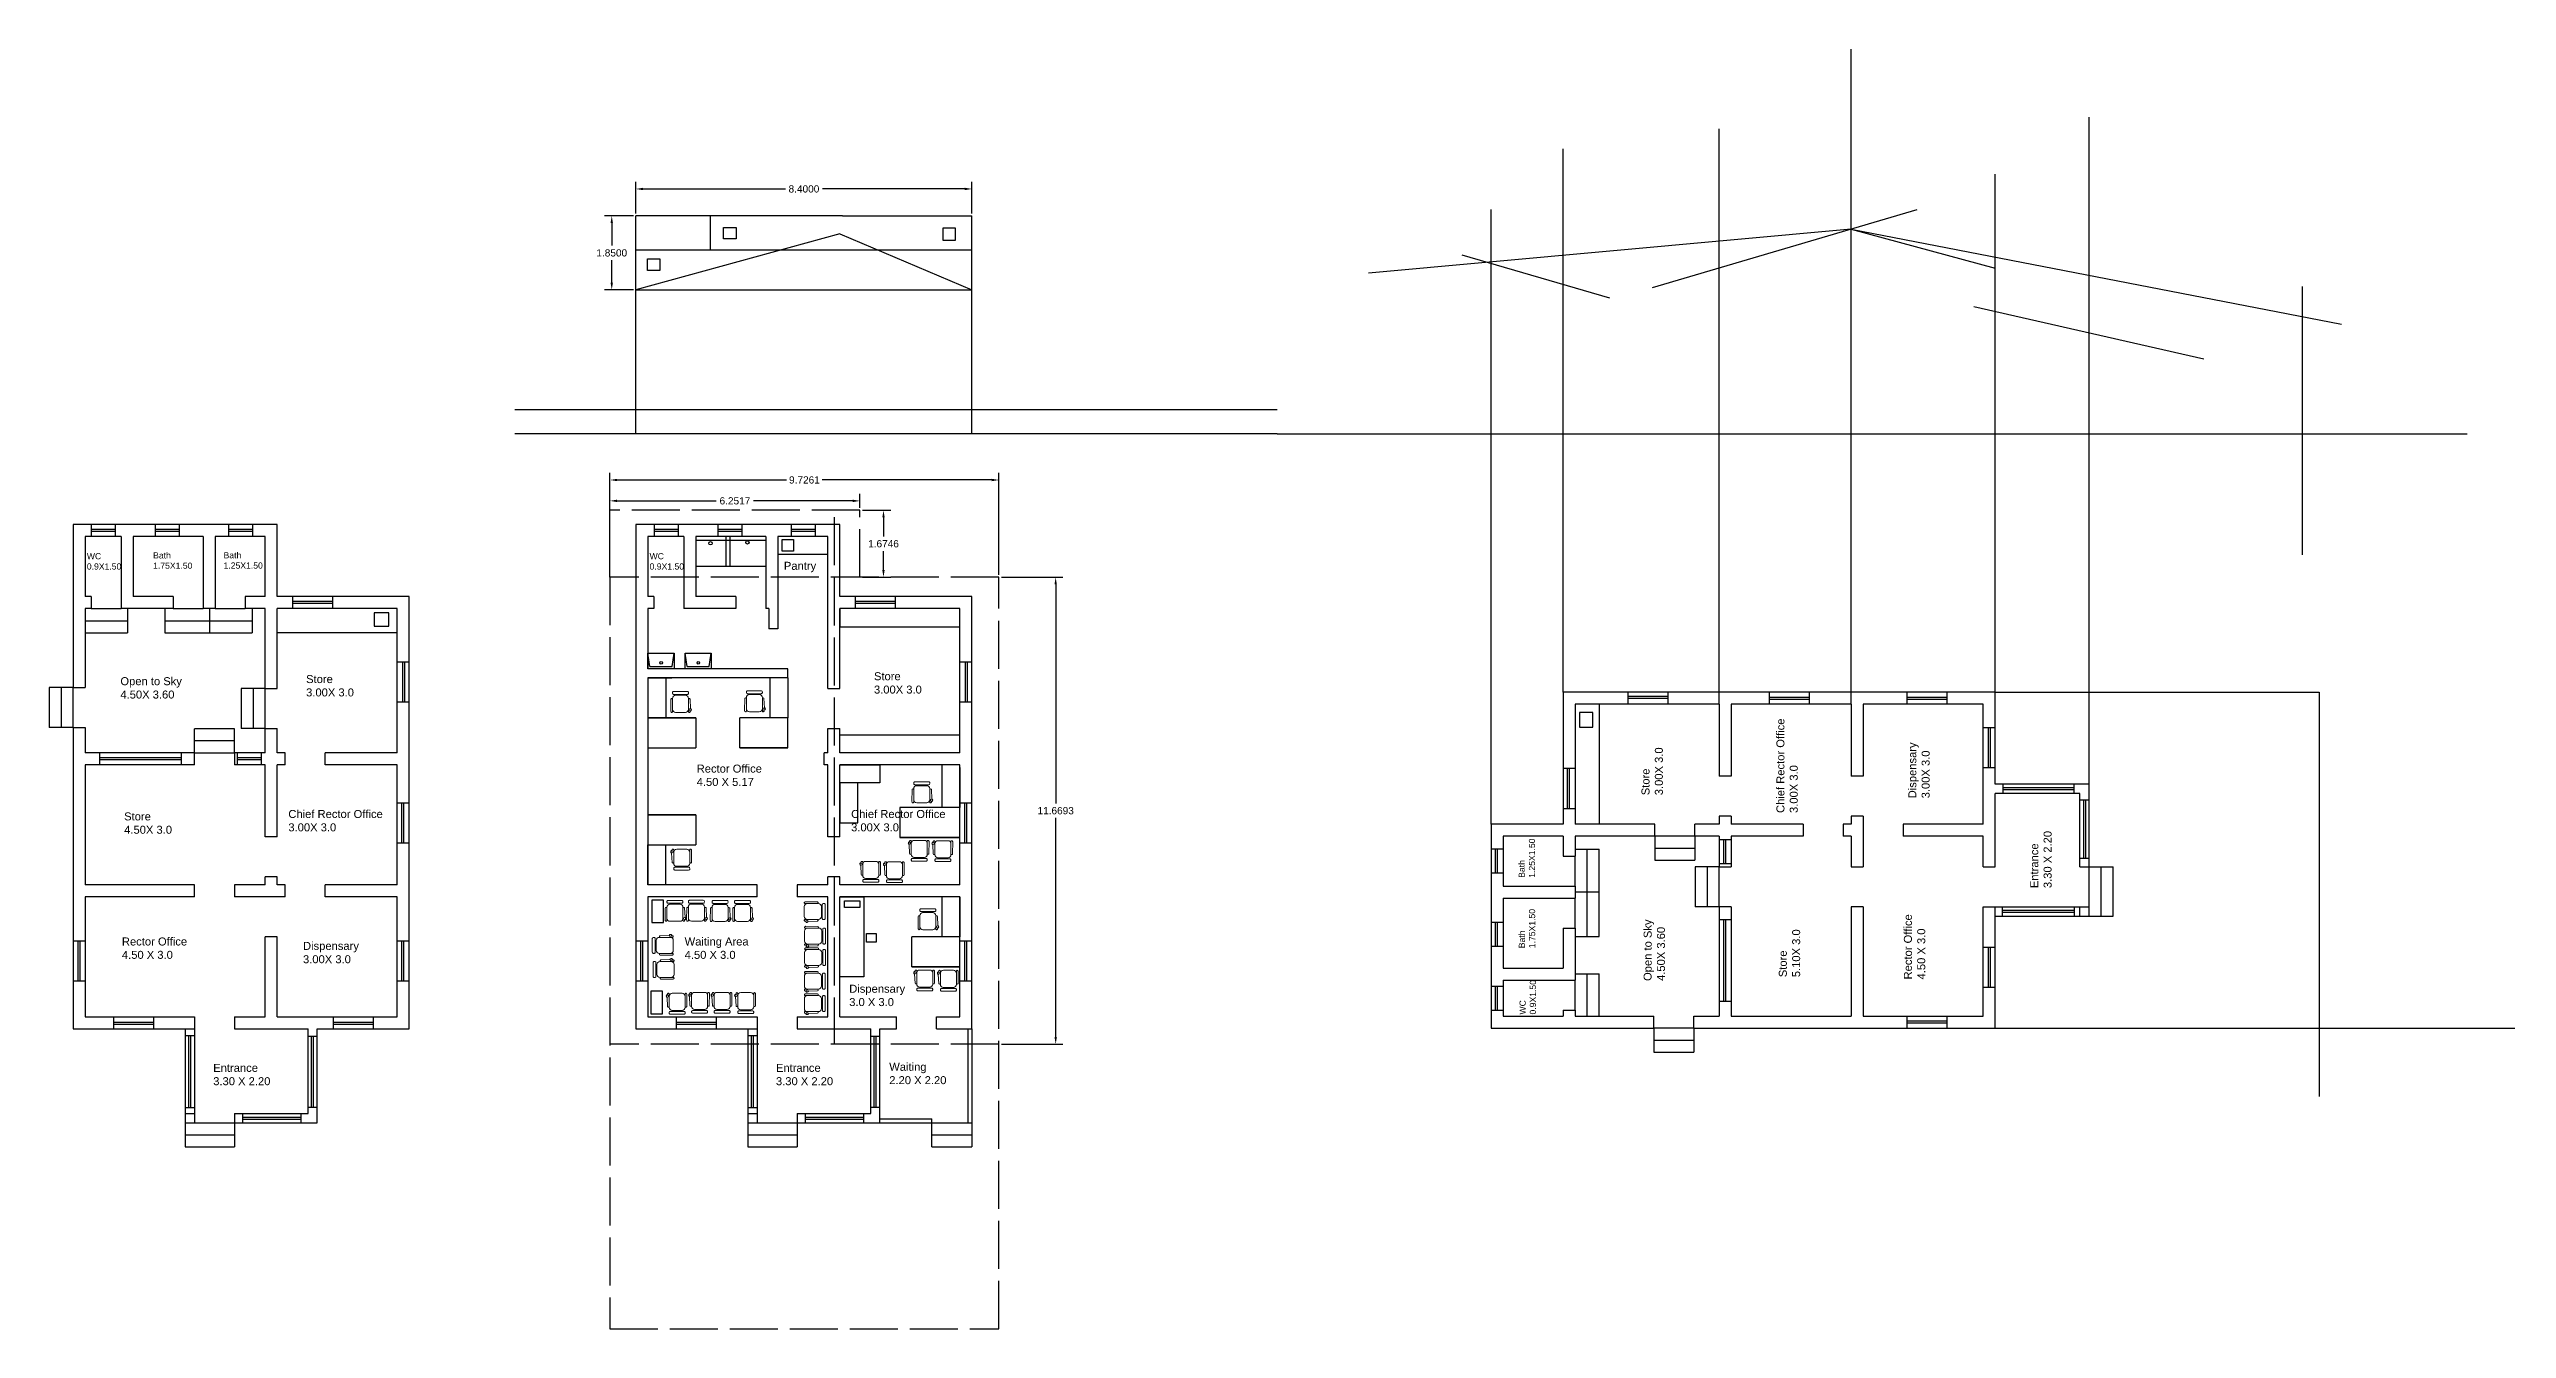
# Model space of a CAD drawing. Header units: inches. Extents: x 3 to 200, y -19 to 31.
# Drawn here: x 2.7 to 64.2, y -0.6 to 31.4 of the extents above; entities that cross this region are included whole.
import ezdxf

# ---------------------------------------------------------------- set-up
doc = ezdxf.new("R2010")
doc.units = ezdxf.units.IN
doc.header["$MEASUREMENT"] = 0
doc.linetypes.add('ACAD_ISO02W100', pattern=[15, 12, -3])
doc.layers.add('FUR', color=32, linetype='Continuous', lineweight=18)
doc.layers.add('FURN', color=10, linetype='Continuous', lineweight=9)
doc.styles.get("Standard").update_dxf_attribs({"font": 'arial.ttf'})
doc.dimstyles.get("Standard").update_dxf_attribs({"dimtxt": 0.18, "dimasz": 0.18, "dimexe": 0.18, "dimexo": 0.0625, "dimgap": 0.09, "dimtad": 0, "dimtih": 1, "dimtoh": 1, "dimdec": 4, "dimzin": 0, "dimdsep": 46, "dimtxsty": 'Standard', "dimcen": 0.09, "dimadec": 0, "dimazin": 0, "dimtfac": 1, "dimtdec": 4, "dimtofl": 0, "dimtmove": 0, "dimatfit": 3, "dimfxl": 1, "dimtolj": 1, "dimtzin": 0, "dimarcsym": 0})

# ---------------------------------------------------------------- blocks, each defined once
blk = doc.blocks.new('*D2')
at = {"color": 0, "linetype": 'ACAD_ISO02W100', "lineweight": -2}
for p, q in [((17.337, 27.205), (16.616, 27.205)), ((16.796, 27.025), (16.796, 26.462)), ((16.796, 25.535), (16.796, 26.098)), ((17.337, 25.355), (16.616, 25.355))]:
    blk.add_line(p, q, dxfattribs=at)
at = {"color": 0, "linetype": 'ACAD_ISO02W100'}
for points in [[(16.766, 27.025), (16.826, 27.025), (16.796, 27.205)], [(16.766, 25.535), (16.826, 25.535), (16.796, 25.355)]]:
    blk.add_solid(points, dxfattribs=at)
at = {"layer": 'Defpoints', "color": 0, "linetype": 'ACAD_ISO02W100'}
for p in [(16.796, 27.205), (17.4, 27.205), (17.4, 25.355)]:
    blk.add_point(p, dxfattribs=at)
at = {"color": 0, "linetype": 'ACAD_ISO02W100', "insert": (16.796, 26.28), "char_height": 0.18, "attachment_point": 5}
blk.add_mtext('\\A1;1.8500', dxfattribs=at)
blk = doc.blocks.new('CINE CHAIR')
at = {"layer": 'FUR', "color": 48, "lineweight": 0}
for p, q in [((448043.776, 57308.306), (448043.8, 57308.306)), ((448043.776, 57308.058), (448043.8, 57308.058))]:
    blk.add_line(p, q, dxfattribs=at)
blk.add_lwpolyline([(448043.45, 57308.434), (448043.678, 57308.423, -0.388092), (448043.695, 57308.404), (448043.695, 57308.401, -0.414214), (448043.676, 57308.382), (448043.367, 57308.382, -0.414214), (448043.348, 57308.401), (448043.348, 57308.404, -0.491313), (448043.377, 57308.423), (448043.384, 57308.436)], format="xyb", dxfattribs=at)
for points in [[(448043.424, 57308.382), (448043.7, 57308.382, -0.414214), (448043.776, 57308.306), (448043.776, 57308.058, -0.414214), (448043.7, 57307.982), (448043.424, 57307.982, -0.414214), (448043.348, 57308.058), (448043.348, 57308.306, -0.414214)], [(448043.828, 57308.382), (448043.842, 57308.382, -0.414214), (448043.871, 57308.353), (448043.871, 57308.01, -0.414214), (448043.842, 57307.982), (448043.828, 57307.982, -0.414214), (448043.8, 57308.01), (448043.8, 57308.353, -0.414214)], [(448043.379, 57307.938), (448043.678, 57307.94, 0.393133), (448043.695, 57307.959), (448043.695, 57307.963, 0.414214), (448043.676, 57307.982), (448043.367, 57307.982, 0.414214), (448043.348, 57307.963), (448043.348, 57307.966, 0.435766)]]:
    blk.add_lwpolyline(points, format="xyb", close=True, dxfattribs=at)
blk.add_circle((448043.417, 57308.422), 0.0249, dxfattribs=at)
blk.add_arc((448043.417, 57308.422), 0.0356, 19.66282, 156.94942, dxfattribs=at)
blk = doc.blocks.new('*D17')
at = {"color": 0, "linetype": 'ACAD_ISO02W100', "lineweight": -2}
for p, q in [((17.4, 27.267), (17.4, 28.059)), ((17.58, 27.879), (21.136, 27.879)), ((25.62, 27.879), (22.063, 27.879)), ((25.8, 27.267), (25.8, 28.059))]:
    blk.add_line(p, q, dxfattribs=at)
at = {"color": 0, "linetype": 'ACAD_ISO02W100'}
for points in [[(17.58, 27.909), (17.58, 27.849), (17.4, 27.879)], [(25.62, 27.909), (25.62, 27.849), (25.8, 27.879)]]:
    blk.add_solid(points, dxfattribs=at)
at = {"layer": 'Defpoints', "color": 0, "linetype": 'ACAD_ISO02W100'}
for p in [(25.8, 27.879), (17.4, 27.205), (25.8, 27.205)]:
    blk.add_point(p, dxfattribs=at)
at = {"color": 0, "linetype": 'ACAD_ISO02W100', "insert": (21.6, 27.879), "char_height": 0.18, "attachment_point": 5}
blk.add_mtext('\\A1;8.4000', dxfattribs=at)
blk = doc.blocks.new('*D18')
at = {"color": 0, "linetype": 'ACAD_ISO02W100', "lineweight": -2}
for p, q in [((16.749, 18.236), (16.749, 20.785)), ((16.929, 20.605), (21.166, 20.605)), ((26.295, 20.605), (22.058, 20.605)), ((26.475, 18.236), (26.475, 20.785))]:
    blk.add_line(p, q, dxfattribs=at)
at = {"color": 0, "linetype": 'ACAD_ISO02W100'}
for points in [[(16.929, 20.635), (16.929, 20.575), (16.749, 20.605)], [(26.295, 20.635), (26.295, 20.575), (26.475, 20.605)]]:
    blk.add_solid(points, dxfattribs=at)
at = {"layer": 'Defpoints', "color": 0, "linetype": 'ACAD_ISO02W100'}
for p in [(26.475, 20.605), (16.749, 18.174), (26.475, 18.174)]:
    blk.add_point(p, dxfattribs=at)
at = {"color": 0, "linetype": 'ACAD_ISO02W100', "insert": (21.612, 20.605), "char_height": 0.18, "attachment_point": 5}
blk.add_mtext('\\A1;9.7261', dxfattribs=at)
blk = doc.blocks.new('*D19')
at = {"color": 0, "linetype": 'ACAD_ISO02W100', "lineweight": -2}
for p, q in [((26.537, 18.174), (28.072, 18.174)), ((27.892, 17.994), (27.892, 12.521)), ((27.892, 6.685), (27.892, 12.157)), ((26.537, 6.505), (28.072, 6.505))]:
    blk.add_line(p, q, dxfattribs=at)
at = {"color": 0, "linetype": 'ACAD_ISO02W100'}
for points in [[(27.862, 17.994), (27.922, 17.994), (27.892, 18.174)], [(27.862, 6.685), (27.922, 6.685), (27.892, 6.505)]]:
    blk.add_solid(points, dxfattribs=at)
at = {"layer": 'Defpoints', "color": 0, "linetype": 'ACAD_ISO02W100'}
for p in [(26.475, 18.174), (26.475, 6.505), (27.892, 6.505)]:
    blk.add_point(p, dxfattribs=at)
at = {"color": 0, "linetype": 'ACAD_ISO02W100', "insert": (27.892, 12.339), "char_height": 0.18, "attachment_point": 5}
blk.add_mtext('\\A1;11.6693', dxfattribs=at)
blk = doc.blocks.new('*D20')
at = {"color": 0, "linetype": 'ACAD_ISO02W100', "lineweight": -2}
for p, q in [((16.749, 19.911), (16.749, 20.263)), ((16.929, 20.083), (19.41, 20.083)), ((22.82, 20.083), (20.339, 20.083)), ((23, 19.911), (23, 20.263))]:
    blk.add_line(p, q, dxfattribs=at)
at = {"color": 0, "linetype": 'ACAD_ISO02W100'}
for points in [[(16.929, 20.113), (16.929, 20.053), (16.749, 20.083)], [(22.82, 20.113), (22.82, 20.053), (23, 20.083)]]:
    blk.add_solid(points, dxfattribs=at)
at = {"layer": 'Defpoints', "color": 0, "linetype": 'ACAD_ISO02W100'}
for p in [(16.749, 19.848), (23, 20.083), (23, 19.848)]:
    blk.add_point(p, dxfattribs=at)
at = {"color": 0, "linetype": 'ACAD_ISO02W100', "insert": (19.875, 20.083), "char_height": 0.18, "attachment_point": 5}
blk.add_mtext('\\A1;6.2517', dxfattribs=at)
blk = doc.blocks.new('*D21')
at = {"color": 0, "linetype": 'ACAD_ISO02W100', "lineweight": -2}
for p, q in [((23.063, 19.848), (23.768, 19.848)), ((23.588, 19.668), (23.588, 19.193)), ((23.588, 18.354), (23.588, 18.829)), ((23.063, 18.174), (23.768, 18.174))]:
    blk.add_line(p, q, dxfattribs=at)
at = {"color": 0, "linetype": 'ACAD_ISO02W100'}
for points in [[(23.558, 19.668), (23.618, 19.668), (23.588, 19.848)], [(23.558, 18.354), (23.618, 18.354), (23.588, 18.174)]]:
    blk.add_solid(points, dxfattribs=at)
at = {"layer": 'Defpoints', "color": 0, "linetype": 'ACAD_ISO02W100'}
for p in [(23, 19.848), (23, 18.174), (23.588, 18.174)]:
    blk.add_point(p, dxfattribs=at)
at = {"color": 0, "linetype": 'ACAD_ISO02W100', "insert": (23.588, 19.011), "char_height": 0.18, "attachment_point": 5}
blk.add_mtext('\\A1;1.6746', dxfattribs=at)

msp = doc.modelspace()

# ---------------------------------------------------------------- linework, layer by layer
for p, q in [((47.77501, 15.00327), (47.77501, 31.37328)), ((53.72501, 13.00327), (53.72501, 29.66935)), ((40.57501, 15.30327), (40.57501, 28.88568)), ((44.47501, 15.00327), (44.47501, 29.38473)), ((51.37501, 15.30327), (51.37501, 28.24616)), ((38.77501, 12.00327), (38.77501, 27.36256)), ((49.41666, 27.35802), (42.80149, 25.40637)), ((47.77501, 26.87369), (35.71468, 25.77641)), ((47.77501, 26.87369), (51.37501, 25.9001)), ((47.77501, 26.87369), (60.03492, 24.50292)), ((38.04234, 26.22871), (41.73736, 25.15871)), ((59.05155, 25.44395), (59.05155, 18.73397)), ((50.84225, 24.93738), (56.59452, 23.63194)), ((33.43146, 21.75469), (63.17548, 21.75469)), ((3.33375, 19.48904), (3.33375, 15.42196)), ((8.43375, 19.48904), (3.33375, 19.48904)), ((3.63375, 19.18904), (3.63375, 17.68904)), ((4.53375, 19.18904), (3.63375, 19.18904)), ((3.78788, 19.48904), (3.78788, 19.18904)), ((3.78788, 19.3769), (4.38788, 19.3769)), ((3.78788, 19.3269), (4.38788, 19.3269)), ((4.38788, 19.48904), (4.38788, 19.18904)), ((4.53375, 19.18904), (4.53375, 17.38904)), ((4.83375, 19.18904), (4.83375, 17.68904)), ((6.58375, 19.18904), (4.83375, 19.18904)), ((5.38422, 19.48904), (5.38422, 19.18904)), ((5.38422, 19.3769), (5.98422, 19.3769)), ((5.38422, 19.3269), (5.98422, 19.3269)), ((5.98422, 19.48904), (5.98422, 19.18904)), ((6.58375, 19.18904), (6.58375, 17.38904)), ((8.13375, 19.18904), (6.88375, 19.18904)), ((6.88375, 19.18904), (6.88375, 17.38904)), ((7.21869, 19.48904), (7.21869, 19.18904)), ((7.21869, 19.3769), (7.81869, 19.3769)), ((7.21869, 19.3269), (7.81869, 19.3269)), ((7.81869, 19.48904), (7.81869, 19.18904)), ((8.13375, 17.68904), (8.13375, 19.18904)), ((8.43375, 17.68904), (8.43375, 19.48904)), ((22.49965, 19.48904), (17.39965, 19.48904)), ((17.39965, 19.48904), (17.39965, 15.42196)), ((18.59965, 19.18904), (17.69965, 19.18904)), ((17.69965, 19.18904), (17.69965, 17.68904)), ((17.85378, 19.48904), (17.85378, 19.18904)), ((17.85378, 19.3769), (18.45378, 19.3769)), ((17.85378, 19.3269), (18.45378, 19.3269)), ((18.45378, 19.48904), (18.45378, 19.18904)), ((18.59965, 19.18904), (18.59965, 17.38904)), ((20.64965, 19.18904), (18.89965, 19.18904)), ((18.89965, 19.18904), (18.89965, 17.68904)), ((20.64965, 19.08904), (18.89965, 19.08904)), ((19.45012, 19.48904), (19.45012, 19.18904)), ((19.45012, 19.3769), (20.05012, 19.3769)), ((19.45012, 19.3269), (20.05012, 19.3269)), ((19.64965, 19.18904), (19.64965, 18.43904)), ((19.74965, 19.18904), (19.74965, 18.43904)), ((20.05012, 19.48904), (20.05012, 19.18904)), ((20.64965, 19.18904), (20.64965, 17.38904)), ((22.19965, 19.18904), (20.94965, 19.18904)), ((20.94965, 19.18904), (20.94965, 16.88904)), ((21.28459, 19.48904), (21.28459, 19.18904)), ((21.28459, 19.3769), (21.88459, 19.3769)), ((21.28459, 19.3269), (21.88459, 19.3269)), ((21.88459, 19.48904), (21.88459, 19.18904)), ((22.19965, 17.68904), (22.19965, 19.18904)), ((22.49965, 17.68904), (22.49965, 19.48904)), ((20.64965, 18.43904), (18.89965, 18.43904)), ((22.19965, 18.73904), (20.94965, 18.73904)), ((3.78375, 17.68904), (3.63375, 17.68904)), ((3.78375, 17.38904), (3.63375, 17.38904)), ((3.63375, 17.38904), (3.63375, 15.42196)), ((3.63375, 17.38904), (3.63375, 17.08904)), ((3.63375, 17.38904), (3.63375, 15.42196)), ((3.78375, 17.68904), (3.78375, 17.38904)), ((3.78375, 17.38904), (4.53375, 17.38904)), ((5.83375, 17.38904), (4.53375, 17.38904)), ((4.69308, 17.38904), (4.69308, 16.78904)), ((5.83375, 17.68904), (4.83375, 17.68904)), ((5.62683, 17.38904), (5.62683, 16.78904)), ((5.83375, 17.68904), (5.83375, 17.38904)), ((5.83375, 17.38904), (6.58375, 17.38904)), ((6.88375, 17.38904), (6.58375, 17.38904)), ((6.74216, 17.38904), (6.74216, 16.78904)), ((6.88375, 17.38904), (7.63375, 17.38904)), ((7.63375, 17.68904), (7.63375, 17.38904)), ((8.13375, 17.68904), (7.63375, 17.68904)), ((8.13375, 17.38904), (7.63375, 17.38904)), ((7.81194, 17.38904), (7.81194, 16.78904)), ((8.13375, 15.3926), (8.13375, 17.38904)), ((11.73375, 17.68904), (8.43375, 17.68904)), ((11.43375, 17.38904), (8.43375, 17.38904)), ((8.43375, 15.3926), (8.43375, 17.38904)), ((8.82052, 17.38904), (8.82052, 17.68904)), ((8.82052, 17.57912), (9.82052, 17.57912)), ((8.82052, 17.52912), (9.82052, 17.52912)), ((9.82052, 17.38904), (9.82052, 17.68904)), ((11.43375, 13.78904), (11.43375, 17.38904)), ((11.73375, 6.88904), (11.73375, 17.68904)), ((17.84965, 17.68904), (17.69965, 17.68904)), ((17.84965, 17.38904), (17.69965, 17.38904)), ((17.69965, 17.38904), (17.69965, 15.88904)), ((17.69965, 17.38904), (17.69965, 17.08904)), ((17.69965, 17.38904), (17.69965, 15.88904)), ((17.84965, 17.68904), (17.84965, 17.38904)), ((19.89965, 17.38904), (18.59965, 17.38904)), ((19.89965, 17.68904), (18.89965, 17.68904)), ((19.89965, 17.68904), (19.89965, 17.38904)), ((20.71965, 17.38904), (20.64965, 17.38904)), ((20.71965, 17.38904), (20.71965, 16.88904)), ((22.19965, 15.3926), (22.19965, 17.68904)), ((25.79965, 17.68904), (22.49965, 17.68904)), ((22.49965, 15.3926), (22.49965, 17.38904)), ((25.49965, 17.38904), (22.49965, 17.38904)), ((22.88643, 17.38904), (22.88643, 17.68904)), ((22.88643, 17.57912), (23.88643, 17.57912)), ((22.88643, 17.52912), (23.88643, 17.52912)), ((23.88643, 17.38904), (23.88643, 17.68904)), ((25.49965, 13.78904), (25.49965, 17.38904)), ((25.79965, 6.88904), (25.79965, 17.68904)), ((3.63375, 17.08904), (3.63375, 16.78904)), ((3.63375, 17.08904), (4.69308, 17.08904)), ((3.63375, 16.78904), (4.69308, 16.78904)), ((5.62683, 17.08904), (7.81194, 17.08904)), ((5.62683, 16.78904), (7.81194, 16.78904)), ((11.43375, 16.78904), (8.43375, 16.78904)), ((17.69965, 17.08904), (17.69965, 16.78904)), ((20.94965, 16.88904), (20.71965, 16.88904)), ((11.43375, 16.06068), (11.73375, 16.06068)), ((11.57584, 15.06068), (11.57584, 16.06068)), ((11.62584, 15.06068), (11.62584, 16.06068)), ((17.75096, 15.94488), (17.69965, 16.27589)), ((18.30739, 15.94488), (18.35588, 16.27589)), ((18.67861, 15.94488), (18.62729, 16.27589)), ((19.23503, 15.94488), (19.28352, 16.27589)), ((25.49965, 16.06068), (25.79965, 16.06068)), ((25.64175, 15.06068), (25.64175, 16.06068)), ((25.69175, 15.06068), (25.69175, 16.06068)), ((3.03375, 15.42196), (2.73375, 15.42196)), ((2.73375, 15.42196), (2.73375, 14.42196)), ((3.33375, 15.42196), (3.03375, 15.42196)), ((3.03375, 15.42196), (3.03375, 14.42196)), ((3.33375, 15.42196), (3.63375, 15.42196)), ((3.33375, 14.42196), (3.33375, 15.42196)), ((7.83375, 15.3926), (7.53375, 15.3926)), ((7.53375, 15.3926), (7.53375, 14.3926)), ((8.13375, 15.3926), (7.83375, 15.3926)), ((7.83375, 15.3926), (7.83375, 14.3926)), ((8.13375, 15.3926), (8.43375, 15.3926)), ((8.13375, 14.3926), (8.13375, 15.3926)), ((17.39965, 15.42196), (17.39965, 6.88904)), ((21.19965, 15.88904), (17.69965, 15.88904)), ((21.19965, 15.65904), (17.69965, 15.65904)), ((17.69965, 15.65904), (17.69965, 15.42196)), ((17.69965, 15.65904), (17.69965, 15.42196)), ((17.69965, 15.42196), (17.69965, 13.78904)), ((17.75096, 15.94488), (18.30739, 15.94488)), ((18.14965, 15.65904), (18.14965, 14.65904)), ((18.67861, 15.94488), (19.23503, 15.94488)), ((21.19965, 15.65904), (21.19965, 15.88904)), ((22.19965, 15.3926), (22.49965, 15.3926)), ((11.43375, 15.06068), (11.73375, 15.06068)), ((25.49965, 15.06068), (25.79965, 15.06068)), ((51.37501, 15.30327), (40.57501, 15.30327)), ((40.57501, 15.30327), (40.57501, 12.00327)), ((44.47501, 15.00327), (40.87501, 15.00327)), ((40.87501, 15.00327), (40.87501, 12.00327)), ((41.47501, 15.00327), (41.47501, 12.00327)), ((42.20337, 15.00327), (42.20337, 15.30327)), ((43.20337, 15.19536), (42.20337, 15.19536)), ((43.20337, 15.14536), (42.20337, 15.14536)), ((43.20337, 15.00327), (43.20337, 15.30327)), ((44.47501, 15.00327), (44.47501, 13.20327)), ((47.77501, 15.00327), (44.77501, 15.00327)), ((44.77501, 15.00327), (44.77501, 13.20327)), ((45.7303, 15.00327), (45.7303, 15.30327)), ((46.7303, 15.17113), (45.7303, 15.17113)), ((46.7303, 15.12113), (45.7303, 15.12113)), ((46.7303, 15.00327), (46.7303, 15.30327)), ((47.77501, 15.00327), (47.77501, 13.20327)), ((51.07501, 15.00327), (48.07501, 15.00327)), ((48.07501, 15.00327), (48.07501, 13.20327)), ((51.07501, 15.00327), (49.07501, 15.00327)), ((49.17889, 15.00327), (49.17889, 15.30327)), ((50.17889, 15.17113), (49.17889, 15.17113)), ((50.17889, 15.12113), (49.17889, 15.12113)), ((50.17889, 15.00327), (50.17889, 15.30327)), ((51.07501, 12.00327), (51.07501, 15.00327)), ((51.37501, 13.00327), (51.37501, 15.30327)), ((51.37501, 15.30327), (59.47684, 15.30327)), ((59.47684, 15.30327), (59.47684, 5.19894)), ((3.33375, 14.42196), (2.73375, 14.42196)), ((3.33375, 14.42196), (3.63375, 14.42196)), ((3.33375, 14.42196), (3.33375, 6.88904)), ((3.63375, 14.42196), (3.63375, 13.78904)), ((3.63375, 14.42196), (3.63375, 13.78904)), ((7.36375, 14.38904), (6.36375, 14.38904)), ((6.36375, 13.78904), (6.36375, 14.38904)), ((7.36375, 14.08904), (7.36375, 14.38904)), ((8.13375, 14.3926), (7.53375, 14.3926)), ((8.13375, 14.3926), (8.43375, 14.3926)), ((8.13375, 13.78904), (8.13375, 14.3926)), ((8.43375, 13.78904), (8.43375, 14.3926)), ((17.69965, 14.42196), (17.69965, 13.78904)), ((22.19965, 13.78904), (22.19965, 14.3926)), ((22.19965, 14.3926), (22.49965, 14.3926)), ((22.49965, 13.78904), (22.49965, 14.3926)), ((51.37501, 14.41356), (51.07501, 14.41356)), ((51.21021, 13.41356), (51.21021, 14.41356)), ((51.26021, 13.41356), (51.26021, 14.41356)), ((6.36375, 13.78904), (3.63375, 13.78904)), ((4.00235, 13.48904), (4.00235, 13.78904)), ((4.00235, 13.6692), (6.04167, 13.6692)), ((4.00235, 13.6192), (6.04167, 13.6192)), ((6.04167, 13.48904), (6.04167, 13.78904)), ((7.36375, 14.08904), (6.36375, 14.08904)), ((6.36375, 13.48904), (6.36375, 13.78904)), ((6.36375, 13.78904), (7.36375, 13.78904)), ((7.36375, 13.78904), (7.36375, 14.08904)), ((7.36375, 13.78904), (7.36375, 13.48904)), ((8.13375, 13.78904), (7.36375, 13.78904)), ((7.44199, 13.48904), (7.44199, 13.78904)), ((7.44199, 13.6692), (8.03781, 13.6692)), ((7.44199, 13.6192), (8.03781, 13.6192)), ((8.03781, 13.48904), (8.03781, 13.78904)), ((8.63375, 13.78904), (8.43375, 13.78904)), ((8.63375, 13.48904), (8.63375, 13.78904)), ((11.43375, 13.78904), (9.63375, 13.78904)), ((9.63375, 13.48904), (9.63375, 13.78904)), ((17.69965, 13.78904), (17.69965, 10.48904)), ((22.10372, 13.48904), (22.10372, 13.78904)), ((22.19965, 13.78904), (22.10372, 13.78904)), ((22.69965, 13.78904), (22.49965, 13.78904)), ((25.49965, 13.78904), (22.69965, 13.78904)), ((6.36375, 13.48904), (3.63375, 13.48904)), ((3.63375, 13.48904), (3.63375, 10.48904)), ((8.13375, 13.48904), (7.36375, 13.48904)), ((8.13375, 11.68904), (8.13375, 13.48904)), ((8.63375, 13.48904), (8.43375, 13.48904)), ((8.43375, 11.68904), (8.43375, 13.48904)), ((11.43375, 13.48904), (9.63375, 13.48904)), ((11.43375, 10.48904), (11.43375, 13.48904)), ((22.19965, 13.48904), (22.10372, 13.48904)), ((22.19965, 11.68904), (22.19965, 13.48904)), ((22.49965, 11.68904), (22.49965, 13.48904)), ((22.69965, 13.48904), (22.49965, 13.48904)), ((25.49965, 13.48904), (22.69965, 13.48904)), ((25.49965, 10.48904), (25.49965, 13.48904)), ((40.87501, 13.39004), (40.57501, 13.39004)), ((40.68493, 12.39004), (40.68493, 13.39004)), ((40.73493, 12.39004), (40.73493, 13.39004)), ((44.77501, 13.20327), (44.47501, 13.20327)), ((48.07501, 13.20327), (47.77501, 13.20327)), ((51.37501, 13.41356), (51.07501, 13.41356)), ((53.72501, 13.00327), (51.37501, 13.00327)), ((51.56556, 13.00327), (51.56556, 12.77327)), ((53.34123, 12.91206), (51.56556, 12.91206)), ((53.34123, 13.00327), (53.34123, 12.77327)), ((53.72501, 10.93327), (53.72501, 13.00327)), ((11.43375, 12.53375), (11.73375, 12.53375)), ((11.55161, 11.53375), (11.55161, 12.53375)), ((11.60161, 11.53375), (11.60161, 12.53375)), ((25.49965, 12.53375), (25.79965, 12.53375)), ((25.61751, 11.53375), (25.61751, 12.53375)), ((25.66751, 11.53375), (25.66751, 12.53375)), ((40.87501, 12.39004), (40.57501, 12.39004)), ((51.37501, 10.93327), (51.37501, 12.77327)), ((53.49501, 12.77327), (51.37501, 12.77327)), ((53.34123, 12.86206), (51.56556, 12.86206)), ((53.49501, 10.93327), (53.49501, 12.77327)), ((53.72501, 12.60217), (53.49501, 12.60217)), ((53.58807, 11.14426), (53.58807, 12.60217)), ((53.63807, 11.14426), (53.63807, 12.60217)), ((8.43375, 11.68904), (8.13375, 11.68904)), ((22.49965, 11.68904), (22.19965, 11.68904)), ((40.57501, 12.00327), (38.77501, 12.00327)), ((38.77501, 12.00327), (38.77501, 6.90327)), ((40.57501, 11.70327), (39.07501, 11.70327)), ((39.07501, 11.70327), (39.07501, 10.45327)), ((40.57501, 11.70327), (40.57501, 11.20327)), ((42.87145, 12.00327), (40.87501, 12.00327)), ((42.87145, 11.70327), (40.87501, 11.70327)), ((40.87501, 11.70327), (40.87501, 11.20327)), ((42.87145, 11.70327), (42.87145, 12.00327)), ((42.87145, 11.70327), (42.87145, 11.40327)), ((43.87145, 11.70327), (42.87145, 11.70327)), ((44.47501, 12.00327), (43.87145, 12.00327)), ((43.87145, 11.70327), (43.87145, 12.00327)), ((44.47501, 11.70327), (43.87145, 11.70327)), ((43.87145, 11.70327), (43.87145, 11.10327)), ((44.77501, 12.20327), (44.47501, 12.20327)), ((44.47501, 12.20327), (44.47501, 12.00327)), ((44.47501, 11.70327), (44.47501, 10.93327)), ((44.77501, 12.20327), (44.77501, 12.00327)), ((46.57501, 12.00327), (44.77501, 12.00327)), ((46.57501, 11.70327), (44.77501, 11.70327)), ((44.77501, 11.70327), (44.77501, 10.93327)), ((46.57501, 12.00327), (46.57501, 11.70327)), ((47.77501, 12.00327), (47.57501, 12.00327)), ((47.57501, 12.00327), (47.57501, 11.70327)), ((47.77501, 11.70327), (47.57501, 11.70327)), ((48.07501, 12.20327), (47.77501, 12.20327)), ((47.77501, 12.20327), (47.77501, 12.00327)), ((47.77501, 11.70327), (47.77501, 10.93327)), ((48.07501, 12.20327), (48.07501, 10.93327)), ((51.07501, 12.00327), (49.07501, 12.00327)), ((49.07501, 12.00327), (49.07501, 11.70327)), ((51.07501, 11.70327), (49.07501, 11.70327)), ((51.07501, 10.93327), (51.07501, 11.70327)), ((11.43375, 11.53375), (11.73375, 11.53375)), ((25.49965, 11.53375), (25.79965, 11.53375)), ((38.77501, 11.38821), (39.07501, 11.38821)), ((38.88715, 10.78821), (38.88715, 11.38821)), ((38.93715, 10.78821), (38.93715, 11.38821)), ((40.57501, 11.20327), (40.87501, 11.20327)), ((40.87501, 11.38146), (41.47501, 11.38146)), ((40.87501, 10.45327), (40.87501, 11.20327)), ((41.17501, 9.19635), (41.17501, 11.38146)), ((41.47501, 9.19635), (41.47501, 11.38146)), ((42.87145, 11.40327), (42.87145, 11.10327)), ((42.87145, 11.40327), (43.87145, 11.40327)), ((42.87145, 11.10327), (43.87145, 11.10327)), ((44.77501, 11.60733), (44.47501, 11.60733)), ((44.59486, 11.01151), (44.59486, 11.60733)), ((44.64486, 11.01151), (44.64486, 11.60733)), ((53.72501, 11.14426), (53.49501, 11.14426)), ((6.36375, 10.48904), (3.63375, 10.48904)), ((6.36375, 10.18904), (6.36375, 10.48904)), ((7.36375, 10.48904), (7.36375, 10.18904)), ((8.13375, 10.48904), (7.36375, 10.48904)), ((8.13375, 10.48904), (8.13375, 10.68904)), ((8.43375, 10.68904), (8.13375, 10.68904)), ((8.43375, 10.48904), (8.43375, 10.68904)), ((8.63375, 10.48904), (8.43375, 10.48904)), ((8.63375, 10.18904), (8.63375, 10.48904)), ((11.43375, 10.48904), (9.63375, 10.48904)), ((9.63375, 10.18904), (9.63375, 10.48904)), ((20.42965, 10.48904), (17.69965, 10.48904)), ((20.42965, 10.18904), (20.42965, 10.48904)), ((22.19965, 10.48904), (21.42965, 10.48904)), ((21.42965, 10.48904), (21.42965, 10.18904)), ((22.19965, 10.48904), (22.19965, 10.68904)), ((22.49965, 10.68904), (22.19965, 10.68904)), ((22.49965, 10.48904), (22.49965, 10.68904)), ((22.69965, 10.48904), (22.49965, 10.48904)), ((25.49965, 10.48904), (22.69965, 10.48904)), ((38.77501, 10.78821), (39.07501, 10.78821)), ((39.07501, 10.45327), (40.87501, 10.45327)), ((40.87501, 10.45327), (40.87501, 10.15327)), ((44.17501, 10.93327), (43.87501, 10.93327)), ((43.87501, 10.93327), (43.87501, 9.93327)), ((44.47501, 10.93327), (44.17501, 10.93327)), ((44.17501, 10.93327), (44.17501, 9.93327)), ((44.77501, 11.01151), (44.47501, 11.01151)), ((44.47501, 10.93327), (44.77501, 10.93327)), ((44.47501, 9.93327), (44.47501, 10.93327)), ((47.77501, 10.93327), (48.07501, 10.93327)), ((51.07501, 10.93327), (51.37501, 10.93327)), ((53.49501, 10.93327), (53.72501, 10.93327)), ((53.72501, 10.93327), (54.32501, 10.93327)), ((53.72501, 9.93327), (53.72501, 10.93327)), ((54.02501, 9.70327), (54.02501, 10.93327)), ((54.32501, 9.70327), (54.32501, 10.93327)), ((6.36375, 10.18904), (3.63375, 10.18904)), ((3.63375, 10.18904), (3.63375, 7.18904)), ((8.63375, 10.18904), (7.36375, 10.18904)), ((11.43375, 10.18904), (9.63375, 10.18904)), ((11.43375, 7.18904), (11.43375, 10.18904)), ((20.42965, 10.18904), (17.69965, 10.18904)), ((17.69965, 10.18904), (17.69965, 7.18904)), ((22.19965, 10.18904), (21.42965, 10.18904)), ((22.19965, 7.18904), (22.19965, 10.18904)), ((22.49965, 7.18904), (22.49965, 10.18904)), ((22.69965, 10.18904), (22.49965, 10.18904)), ((25.49965, 10.18904), (22.69965, 10.18904)), ((25.49965, 7.18904), (25.49965, 10.18904)), ((39.07501, 10.15327), (39.07501, 8.40327)), ((39.07501, 10.15327), (40.87501, 10.15327)), ((40.87501, 10.31168), (41.47501, 10.31168)), ((40.87501, 9.40327), (40.87501, 10.15327)), ((44.47501, 9.93327), (43.87501, 9.93327)), ((44.47501, 9.93327), (44.47501, 7.20327)), ((44.77501, 9.93327), (44.47501, 9.93327)), ((44.77501, 9.93327), (44.77501, 7.20327)), ((47.77501, 9.93327), (47.77501, 7.20327)), ((48.07501, 9.93327), (47.77501, 9.93327)), ((48.07501, 9.93327), (48.07501, 7.20327)), ((51.07501, 7.20327), (51.07501, 9.93327)), ((51.07501, 9.93327), (53.72501, 9.93327)), ((51.37501, 6.90327), (51.37501, 9.93327)), ((51.37501, 9.93327), (53.72501, 9.93327)), ((51.55165, 9.93327), (51.55165, 9.70327)), ((53.34916, 9.84185), (51.55165, 9.84185)), ((53.34916, 9.93327), (53.34916, 9.70327)), ((53.49501, 9.70327), (53.49501, 9.93327)), ((53.72501, 9.70327), (53.72501, 9.93327)), ((38.77501, 9.55374), (39.07501, 9.55374)), ((38.88715, 8.95374), (38.88715, 9.55374)), ((38.93715, 8.95374), (38.93715, 9.55374)), ((40.57501, 9.40327), (40.57501, 8.40327)), ((40.57501, 9.40327), (40.87501, 9.40327)), ((40.87501, 9.40327), (40.87501, 8.10327)), ((44.77501, 9.61119), (44.47501, 9.61119)), ((44.59486, 7.57187), (44.59486, 9.61119)), ((44.64486, 7.57187), (44.64486, 9.61119)), ((51.37501, 6.90327), (51.37501, 9.70327)), ((51.37501, 9.70327), (53.72501, 9.70327)), ((53.34916, 9.79185), (51.55165, 9.79185)), ((53.72501, 9.70327), (54.02501, 9.70327)), ((54.02501, 9.70327), (54.32501, 9.70327)), ((3.33375, 9.08516), (3.63375, 9.08516)), ((3.46093, 8.08516), (3.46093, 9.08516)), ((3.51093, 8.08516), (3.51093, 9.08516)), ((8.13375, 7.18904), (8.13375, 9.18904)), ((8.43375, 9.18904), (8.13375, 9.18904)), ((8.43375, 7.18904), (8.43375, 9.18904)), ((11.43375, 7.18904), (11.43375, 9.18904)), ((11.43375, 9.08516), (11.73375, 9.08516)), ((11.55161, 8.08516), (11.55161, 9.08516)), ((11.60161, 8.08516), (11.60161, 9.08516)), ((17.39965, 9.08516), (17.69965, 9.08516)), ((17.52683, 8.08516), (17.52683, 9.08516)), ((17.57683, 8.08516), (17.57683, 9.08516)), ((25.49965, 7.18904), (25.49965, 9.18904)), ((25.49965, 9.08516), (25.79965, 9.08516)), ((25.61751, 8.08516), (25.61751, 9.08516)), ((25.66751, 8.08516), (25.66751, 9.08516)), ((38.77501, 8.95374), (39.07501, 8.95374)), ((40.87501, 9.19635), (41.47501, 9.19635)), ((51.37501, 8.92068), (51.07501, 8.92068)), ((51.20685, 7.92068), (51.20685, 8.92068)), ((51.25685, 7.92068), (51.25685, 8.92068)), ((3.33375, 8.08516), (3.63375, 8.08516)), ((11.43375, 8.08516), (11.73375, 8.08516)), ((17.39965, 8.08516), (17.69965, 8.08516)), ((25.49965, 8.08516), (25.79965, 8.08516)), ((39.07501, 8.40327), (40.57501, 8.40327)), ((39.07501, 8.10327), (39.07501, 7.20327)), ((39.07501, 8.10327), (40.87501, 8.10327)), ((40.87501, 8.2626), (41.47501, 8.2626)), ((40.87501, 7.35327), (40.87501, 8.10327)), ((41.17501, 7.20327), (41.17501, 8.2626)), ((41.47501, 7.20327), (41.47501, 8.2626)), ((38.77501, 7.9574), (39.07501, 7.9574)), ((38.88715, 7.3574), (38.88715, 7.9574)), ((38.93715, 7.3574), (38.93715, 7.9574)), ((44.77501, 7.57187), (44.47501, 7.57187)), ((51.37501, 7.92068), (51.07501, 7.92068)), ((3.33375, 6.88904), (6.36375, 6.88904)), ((3.33375, 6.88904), (6.13375, 6.88904)), ((3.63375, 7.18904), (6.36375, 7.18904)), ((4.35116, 6.88904), (4.35116, 7.18904)), ((4.35116, 7.0572), (5.35116, 7.0572)), ((4.35116, 7.0072), (5.35116, 7.0072)), ((5.35116, 6.88904), (5.35116, 7.18904)), ((6.13375, 6.88904), (6.13375, 4.53904)), ((6.36375, 7.18904), (6.36375, 4.53904)), ((6.36375, 6.88904), (6.36375, 4.53904)), ((7.36375, 7.18904), (8.13375, 7.18904)), ((7.36375, 7.18904), (7.36375, 6.88904)), ((7.36375, 6.88904), (9.20375, 6.88904)), ((8.43375, 7.18904), (11.43375, 7.18904)), ((9.20375, 4.76904), (9.20375, 6.88904)), ((9.43375, 4.53904), (9.43375, 6.88904)), ((9.43375, 6.88904), (11.73375, 6.88904)), ((9.84404, 6.88904), (9.84404, 7.18904)), ((9.84404, 7.05384), (10.84404, 7.05384)), ((9.84404, 7.00384), (10.84404, 7.00384)), ((10.84404, 6.88904), (10.84404, 7.18904)), ((17.39965, 6.88904), (20.42965, 6.88904)), ((17.39965, 6.88904), (20.19965, 6.88904)), ((17.69965, 7.18904), (20.42965, 7.18904)), ((18.41706, 6.88904), (18.41706, 7.18904)), ((18.41706, 7.0572), (19.41706, 7.0572)), ((18.41706, 7.0072), (19.41706, 7.0072)), ((19.41706, 6.88904), (19.41706, 7.18904)), ((20.19965, 6.88904), (20.19965, 4.53904)), ((20.42965, 7.18904), (20.42965, 4.53904)), ((20.42965, 6.88904), (20.42965, 4.53904)), ((21.42965, 7.18904), (22.19965, 7.18904)), ((21.42965, 7.18904), (21.42965, 6.88904)), ((21.42965, 6.88904), (23.26965, 6.88904)), ((22.49965, 7.18904), (23.90994, 7.18904)), ((23.26965, 4.76904), (23.26965, 6.88904)), ((23.49965, 6.88904), (23.90994, 6.88904)), ((23.49965, 4.53904), (23.49965, 6.88904)), ((23.90994, 6.88904), (23.90994, 7.18904)), ((24.90994, 6.88904), (24.90994, 7.18904)), ((24.90994, 7.18904), (25.49965, 7.18904)), ((24.90994, 6.88904), (25.79965, 6.88904)), ((25.69965, 6.88904), (25.69965, 4.53904)), ((25.79965, 6.88904), (25.79965, 4.26594)), ((38.77501, 7.3574), (39.07501, 7.3574)), ((38.77501, 6.90327), (42.84209, 6.90327)), ((39.07501, 7.20327), (40.57501, 7.20327)), ((40.57501, 7.35327), (40.57501, 7.20327)), ((40.57501, 7.35327), (40.87501, 7.35327)), ((40.87501, 7.35327), (40.87501, 7.20327)), ((40.87501, 7.20327), (42.84209, 7.20327)), ((40.87501, 7.20327), (41.17501, 7.20327)), ((40.87501, 7.20327), (42.84209, 7.20327)), ((41.17501, 7.20327), (41.47501, 7.20327)), ((42.84209, 6.90327), (42.84209, 7.20327)), ((42.84209, 6.90327), (42.84209, 6.60327)), ((43.84209, 6.90327), (42.84209, 6.90327)), ((43.84209, 7.20327), (44.47501, 7.20327)), ((43.84209, 6.90327), (43.84209, 7.20327)), ((43.84209, 7.20327), (44.47501, 7.20327)), ((43.84209, 6.90327), (51.37501, 6.90327)), ((43.84209, 6.90327), (43.84209, 6.30327)), ((44.77501, 7.20327), (47.77501, 7.20327)), ((48.07501, 7.20327), (51.07501, 7.20327)), ((49.17889, 6.90327), (49.17889, 7.20327)), ((50.17889, 7.08045), (49.17889, 7.08045)), ((50.17889, 7.03045), (49.17889, 7.03045)), ((50.17889, 6.90327), (50.17889, 7.20327)), ((51.37501, 6.90327), (69.24229, 6.90327)), ((6.36375, 6.7124), (6.13375, 6.7124)), ((6.22232, 4.91489), (6.22232, 6.7124)), ((6.27232, 4.91489), (6.27232, 6.7124)), ((9.43375, 6.6985), (9.20375, 6.6985)), ((9.29254, 4.92282), (9.29254, 6.6985)), ((9.34254, 4.92282), (9.34254, 6.6985)), ((20.42965, 6.7124), (20.19965, 6.7124)), ((20.28823, 4.91489), (20.28823, 6.7124)), ((20.33823, 4.91489), (20.33823, 6.7124)), ((23.49965, 6.6985), (23.26965, 6.6985)), ((23.35845, 4.92282), (23.35845, 6.6985)), ((23.40845, 4.92282), (23.40845, 6.6985)), ((42.84209, 6.60327), (42.84209, 6.30327)), ((42.84209, 6.60327), (43.84209, 6.60327)), ((42.84209, 6.30327), (43.84209, 6.30327)), ((6.36375, 4.91489), (6.13375, 4.91489)), ((9.43375, 4.92282), (9.20375, 4.92282)), ((20.42965, 4.91489), (20.19965, 4.91489)), ((23.49965, 4.92282), (23.26965, 4.92282)), ((6.13375, 4.76904), (6.36375, 4.76904)), ((6.13375, 4.53904), (6.36375, 4.53904)), ((6.13375, 4.53904), (6.13375, 4.23904)), ((6.36375, 4.53904), (7.36375, 4.53904)), ((7.36375, 4.76904), (9.20375, 4.76904)), ((7.36375, 4.76904), (7.36375, 4.53904)), ((7.36375, 4.53904), (9.43375, 4.53904)), ((7.36375, 4.53904), (7.36375, 3.93904)), ((7.57473, 4.53904), (7.57473, 4.76904)), ((7.57473, 4.67598), (9.03264, 4.67598)), ((7.57473, 4.62598), (9.03264, 4.62598)), ((9.03264, 4.53904), (9.03264, 4.76904)), ((20.19965, 4.76904), (20.42965, 4.76904)), ((20.19965, 4.53904), (20.42965, 4.53904)), ((20.19965, 4.53904), (20.19965, 4.23904)), ((20.42965, 4.53904), (21.42965, 4.53904)), ((21.42965, 4.76904), (21.42965, 4.53904)), ((21.42965, 4.76904), (23.26965, 4.76904)), ((21.42965, 4.53904), (23.49965, 4.53904)), ((21.42965, 4.53904), (21.42965, 3.93904)), ((21.64064, 4.53904), (21.64064, 4.76904)), ((21.64064, 4.67598), (23.09855, 4.67598)), ((21.64064, 4.62598), (23.09855, 4.62598)), ((23.09855, 4.53904), (23.09855, 4.76904)), ((23.49965, 4.63904), (24.79965, 4.63904)), ((23.49965, 4.53904), (25.79965, 4.53904)), ((24.79965, 3.93904), (24.79965, 4.63904)), ((25.79965, 4.53904), (25.79965, 3.93904)), ((6.13375, 4.23904), (6.13375, 3.93904)), ((6.13375, 4.23904), (7.36375, 4.23904)), ((6.13375, 3.93904), (7.36375, 3.93904)), ((20.19965, 4.23904), (20.19965, 3.93904)), ((20.19965, 4.23904), (21.42965, 4.23904)), ((20.19965, 3.93904), (21.42965, 3.93904)), ((24.79965, 4.23904), (25.79965, 4.23904)), ((24.79965, 3.93904), (25.79965, 3.93904))]:
    msp.add_line(p, q)
at = {"linetype": 'ACAD_ISO02W100'}
for p, q in [((17.39965, 26.35469), (17.39965, 27.20469)), ((19.26215, 27.20469), (17.39965, 27.20469)), ((22.56215, 27.20469), (19.26215, 27.20469)), ((19.26215, 26.35469), (19.26215, 27.20469)), ((22.56215, 27.20469), (25.79965, 27.20469)), ((25.79965, 25.35469), (25.79965, 27.20469)), ((22.49965, 26.75469), (17.39965, 25.35469)), ((22.49965, 26.75469), (25.79965, 25.35469)), ((17.39965, 22.35469), (17.39965, 26.35469)), ((17.39965, 26.35469), (19.26215, 26.35469)), ((17.39965, 26.35469), (19.11965, 26.35469)), ((17.39965, 22.35469), (17.39965, 26.35469)), ((17.39965, 26.35469), (25.79965, 26.35469)), ((17.39965, 24.75469), (17.39965, 25.35469)), ((17.39965, 22.35469), (17.39965, 25.35469)), ((17.39965, 25.35469), (25.79965, 25.35469)), ((25.79965, 24.75469), (25.79965, 25.35469)), ((17.39965, 21.75469), (17.39965, 24.75469)), ((25.79965, 21.75469), (25.79965, 24.75469)), ((22.49965, 17.38904), (22.49965, 16.93904)), ((22.49965, 16.93904), (25.49965, 16.93904)), ((17.69965, 15.65904), (18.29965, 15.65904)), ((20.74965, 15.65904), (20.74965, 14.65904)), ((21.19965, 15.65904), (21.19965, 14.65904)), ((17.69965, 14.65904), (17.69965, 13.90904)), ((18.89965, 14.65904), (17.69965, 14.65904)), ((18.29965, 14.65904), (17.69965, 14.65904)), ((17.69965, 14.65904), (18.89965, 14.65904)), ((18.89965, 14.65904), (18.89965, 13.90904)), ((21.19965, 14.65904), (19.99965, 14.65904)), ((19.99965, 13.90904), (19.99965, 14.65904)), ((21.19965, 13.90904), (21.19965, 14.65904)), ((22.49965, 13.78904), (22.49965, 14.23904)), ((22.49965, 14.23904), (25.49965, 14.23904)), ((17.69965, 13.90904), (18.89965, 13.90904)), ((19.99965, 13.90904), (21.19965, 13.90904)), ((21.19965, 13.90904), (19.99965, 13.90904)), ((22.49965, 13.48904), (23.49965, 13.48904)), ((23.49965, 13.03904), (22.49965, 13.03904)), ((22.49965, 13.03904), (22.49965, 12.03904)), ((22.94965, 12.03904), (22.94965, 13.03904)), ((23.49965, 13.48904), (23.49965, 13.03904)), ((25.04965, 13.48904), (25.04965, 12.41665)), ((25.49965, 13.41665), (25.49965, 12.41665)), ((25.49965, 12.41665), (23.99965, 12.41665)), ((23.99965, 12.41665), (23.99965, 11.66665)), ((25.49965, 12.41665), (24.29965, 12.41665)), ((25.49965, 11.66665), (25.49965, 12.41665)), ((18.89965, 12.23904), (17.69965, 12.23904)), ((17.69965, 12.23904), (17.69965, 11.48904)), ((17.69965, 12.23904), (18.89965, 12.23904)), ((18.89965, 12.23904), (18.89965, 11.48904)), ((22.49965, 12.03904), (22.94965, 12.03904)), ((17.69965, 10.48904), (17.69965, 11.48904)), ((17.69965, 11.48904), (18.89965, 11.48904)), ((18.14965, 10.48904), (18.14965, 11.48904)), ((23.99965, 11.66665), (25.49965, 11.66665)), ((25.49965, 11.66665), (23.99965, 11.66665)), ((22.49965, 10.18904), (23.09965, 10.18904)), ((23.09965, 10.18904), (23.09965, 8.18904)), ((25.04965, 10.18904), (25.04965, 9.18904)), ((25.49965, 10.18904), (25.49965, 9.18904)), ((25.49965, 9.18904), (24.29965, 9.18904)), ((24.29965, 8.43904), (24.29965, 9.18904)), ((25.49965, 8.43904), (25.49965, 9.18904)), ((23.09965, 8.18904), (22.49965, 8.18904)), ((24.29965, 8.43904), (25.49965, 8.43904)), ((25.49965, 8.43904), (24.29965, 8.43904))]:
    msp.add_line(p, q, dxfattribs=at)
at = {"linetype": 'ByBlock'}
for p, q in [((33.43146, 22.35469), (14.36943, 22.35469)), ((33.43146, 21.75469), (14.36943, 21.75469))]:
    msp.add_line(p, q, dxfattribs=at)
at = {"linetype": 'ACAD_ISO02W100', "ltscale": 0.1}
for p, q in [((16.74873, 18.1738), (16.74873, 19.8484)), ((23.00045, 19.8484), (16.74873, 19.8484)), ((22.35696, 19.67228), (22.35696, 6.50454)), ((23.00045, 18.1738), (23.00045, 19.8484)), ((16.74873, 18.1738), (16.74873, -0.61096)), ((26.47487, 18.1738), (16.74873, 18.1738)), ((26.47487, -0.61096), (26.47487, 18.1738)), ((26.47487, 6.50454), (16.74873, 6.50454)), ((16.74873, -0.61096), (26.47487, -0.61096))]:
    msp.add_line(p, q, dxfattribs=at)
at = {"linetype": 'ACAD_ISO02W100'}
for points in [[(19.58783, 26.91988), (19.90476, 26.91988), (19.90476, 26.63553), (19.58783, 26.63553)], [(25.385, 26.90084), (25.06889, 26.90084), (25.06889, 26.59953), (25.385, 26.59953)], [(17.69102, 26.13557), (18.00082, 26.13557), (18.00082, 25.83727), (17.69102, 25.83727)], [(21.05326, 19.11481), (21.3415, 19.11481), (21.3415, 18.82234), (21.05326, 18.82234)], [(18.08977, 10.10576), (17.79873, 10.10576), (17.79873, 9.54491), (18.08977, 9.54491)], [(22.61106, 10.08955), (22.99669, 10.08955), (22.99669, 9.91895), (22.61106, 9.91895)], [(23.16585, 9.27214), (23.40527, 9.27214), (23.40527, 9.05146), (23.16585, 9.05146)], [(18.06386, 7.8248), (17.77282, 7.8248), (17.77282, 7.26395), (18.06386, 7.26395)]]:
    msp.add_lwpolyline(points, close=True, dxfattribs=at)
for points in [[(11.22224, 17.28285), (10.85538, 17.28285), (10.85538, 16.94909), (11.22224, 16.94909)], [(17.69965, 16.27589), (18.35588, 16.27589), (18.35588, 15.88904), (17.69965, 15.88904)], [(18.62729, 16.27589), (19.28352, 16.27589), (19.28352, 15.88904), (18.62729, 15.88904)], [(40.9812, 14.79176), (40.9812, 14.4249), (41.31496, 14.4249), (41.31496, 14.79176)]]:
    msp.add_lwpolyline(points, close=True)
for centre, radius in [((19.26397, 19.02311), 0.04203), ((20.18581, 19.04412), 0.04203), ((18.03249, 16.03492), 0.03274), ((18.96014, 16.03492), 0.03274)]:
    msp.add_circle(centre, radius)

# ---------------------------------------------------------------- block references
at = {"layer": 'FURN', "xscale": -1}
for p, rotation in [((-57282.96866, -448029.40948), 270.0008565926), ((-57281.12319, -448029.39258), 270.0008565926), ((-57276.93887, -448031.66836), 270.0008565926), ((57320.02919, 448055.58284), 90.00085659260004), ((57324.75358, 448055.27712), 90.00085659260004), ((57325.34487, 448055.26997), 90.00085659260004), ((57325.96606, 448055.80207), 90.00085659260004), ((57326.55735, 448055.79491), 90.00085659260004), ((-57283.10812, -448034.62886), 270.0008565926001), ((-57282.57159, -448034.62715), 270.0008565926001), ((-57281.9803, -448034.6343), 270.0008565926001), ((-57281.42048, -448034.63423), 270.0008565926001), ((-448022.59774, 57311.30279), 180.0008565926001), ((-57276.78761, -448034.83876), 270.0008565926), ((448062.53788, -57292.51024), 0.0008565926000514423), ((-448022.58871, 57310.68926), 180.0008565926001), ((448062.55865, -57293.11187), 0.0008565926000514423), ((-448022.587, 57310.15272), 180.0008565926001), ((-448022.59415, 57309.56144), 180.0008565926001), ((57326.10272, 448052.56226), 90.00085659260004), ((57326.69401, 448052.55511), 90.00085659260004), ((57319.91448, 448051.98128), 90.00085659260004), ((57320.47624, 448052.00366), 90.00085659260004), ((57321.03606, 448052.00373), 90.00085659260004), ((57321.62735, 448051.99657), 90.00085659260004), ((-448022.59409, 57309.00162), 180.0008565926001)]:
    msp.add_blockref('CINE CHAIR', p, dxfattribs=dict(at, rotation=rotation))

# ---------------------------------------------------------------- texts
at = {"attachment_point": 1}
for s, insert, char_height in [('WC\\P0.9X1.50', (3.67569, 18.7775), 0.154152), ('Bath\\P1.75X1.50', (5.33253, 18.79777), 0.154152), ('Bath\\P1.25X1.50', (7.09318, 18.80104), 0.154152), ('WC\\P0.9X1.50', (17.74159, 18.7775), 0.154152), ('Pantry', (21.0987, 18.55994), 0.2), ('Open to Sky\\P4.50X 3.60', (4.51452, 15.67623), 0.2), ('Store\\P3.00X 3.0', (9.15641, 15.72933), 0.2), ('Store\\P3.00X 3.0', (23.35006, 15.8002), 0.2), ('Rector Office\\P4.50 X 5.17', (18.91904, 13.49144), 0.2), ('Store\\P4.50X 3.0', (4.60874, 12.29696), 0.2), ('Chief Rector Office\\P3.00X 3.0', (8.71295, 12.35719), 0.2), ('Chief Rector Office\\P3.00X 3.0', (22.77886, 12.35719), 0.2), ('Rector Office\\P4.50 X 3.0', (4.55217, 9.17023), 0.2), ('Dispensary\\P3.00X 3.0', (9.07914, 9.06039), 0.2), ('Waiting Area\\P4.50 X 3.0', (18.61807, 9.17023), 0.2), ('Dispensary\\P3.0 X 3.0', (22.73149, 7.98974), 0.2), ('Entrance\\P3.30 X 2.20', (6.8348, 6.01198), 0.2), ('Entrance\\P3.30 X 2.20', (20.90071, 6.01198), 0.2), ('Waiting\\P2.20 X 2.20', (23.7323, 6.03788), 0.2)]:
    msp.add_mtext_dynamic_manual_height_columns(s, width=2.4785158, gutter_width=1, heights=[0], dxfattribs=dict(at, insert=insert, char_height=char_height))
at = {"attachment_point": 1, "rotation": 90}
for s, insert, char_height in [('Chief Rector Office\\P3.00X 3.0', (45.90686, 12.28247), 0.2), ('Store\\P3.00X 3.0', (42.53472, 12.72594), 0.2), ('Dispensary\\P3.00X 3.0', (49.20367, 12.64867), 0.2), ('Entrance\\P3.30 X 2.20', (52.25207, 10.40432), 0.2), ('Bath\\P1.25X1.50', (39.46301, 10.6627), 0.154152), ('Bath\\P1.75X1.50', (39.46628, 8.90205), 0.154152), ('Open to Sky\\P4.50X 3.60', (42.58782, 8.08405), 0.2), ('Store\\P5.10X 3.0', (45.96709, 8.17827), 0.2), ('Rector Office\\P4.50 X 3.0', (49.09382, 8.12169), 0.2), ('WC\\P0.9X1.50', (39.48655, 7.24521), 0.154152)]:
    msp.add_mtext_dynamic_manual_height_columns(s, width=2.4785158, gutter_width=1, heights=[0], dxfattribs=dict(at, insert=insert, char_height=char_height))

# ---------------------------------------------------------------- dimensions: what is measured, and where the dimension line sits
at = {"linetype": 'ACAD_ISO02W100'}
for base, p1, p2, picture, middle in [((25.79965, 27.87948), (17.39965, 27.20469), (25.79965, 27.20469), '*D17', (21.59965, 27.87948)), ((26.47487, 20.60495), (16.74873, 18.1738), (26.47487, 18.1738), '*D18', (21.6118, 20.60495)), ((23.00045, 20.08279), (16.74873, 19.8484), (23.00045, 19.8484), '*D20', (19.87459, 20.08279))]:
    dim = msp.add_linear_dim(base=base, p1=p1, p2=p2, dimstyle='Standard', dxfattribs=at)
    dim.commit()
    dim.dimension.update_dxf_attribs({"geometry": picture, "text_midpoint": middle})
for base, p1, p2, picture, middle in [((16.79627, 27.20469), (17.39965, 25.35469), (17.39965, 27.20469), '*D2', (16.79627, 26.27969)), ((23.58757, 18.1738), (23.00045, 19.8484), (23.00045, 18.1738), '*D21', (23.58757, 19.0111)), ((27.89162, 6.50454), (26.47487, 18.1738), (26.47487, 6.50454), '*D19', (27.89162, 12.33917))]:
    dim = msp.add_linear_dim(base=base, p1=p1, p2=p2, angle=90, dimstyle='Standard', dxfattribs=at)
    dim.commit()
    dim.dimension.update_dxf_attribs({"geometry": picture, "text_midpoint": middle})

doc.saveas('drawing.dxf')
